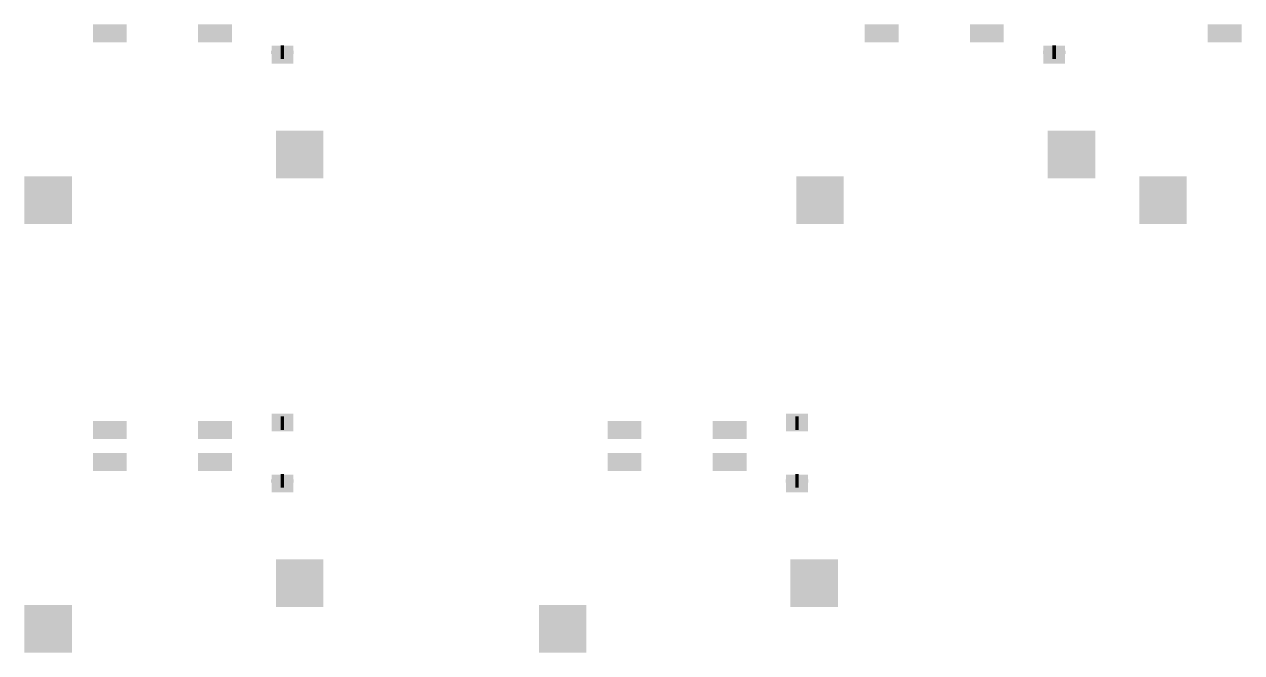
# Model space of a CAD drawing. Extents: x -38 to 13910, y -467 to 6521.
# Drawn here: x 694 to 3355, y 1582 to 2956 of the extents above; entities that cross this region are included whole.
import ezdxf

# ---------------------------------------------------------------- set-up
doc = ezdxf.new("R2010")
doc.units = 0
doc.header["$MEASUREMENT"] = 0
for name, color, linetype, true_color in [('BottomLayer', 5, 'Continuous', 0x0000ff), ('BottomPasteMaskLayer', 7, 'Continuous', 0x800000), ('BottomSolderMaskLayer', 7, 'Continuous', 0xaa00ff), ('Document', 7, 'Continuous', 0xffffff)]:
    doc.layers.add(name, color=color, linetype=linetype, true_color=true_color)

msp = doc.modelspace()

# ---------------------------------------------------------------- hatches: boundary and pattern name
at = {"layer": 'BottomLayer'}
for points in [[(845.9, 2953.5), (915.9, 2953.5), (915.9, 2918.5), (845.9, 2918.5)], [(1075.9, 2953.5), (1145.9, 2953.5), (1145.9, 2918.5), (1075.9, 2918.5)], [(2533.4, 2953.5), (2603.4, 2953.5), (2603.4, 2918.5), (2533.4, 2918.5)], [(2763.4, 2953.5), (2833.4, 2953.5), (2833.4, 2918.5), (2763.4, 2918.5)], [(3283.4, 2953.5), (3353.4, 2953.5), (3353.4, 2918.5), (3283.4, 2918.5)], [(1235.5, 2907.8), (1235.5, 2870.4), (1280.8, 2870.4), (1280.8, 2907.8)], [(2923, 2907.8), (2923, 2870.4), (2968.3, 2870.4), (2968.3, 2907.8)], [(1245.9, 2721), (1345.9, 2721), (1345.9, 2621), (1245.9, 2621)], [(2933.4, 2721), (3033.4, 2721), (3033.4, 2621), (2933.4, 2621)], [(695.9, 2621), (795.9, 2621), (795.9, 2521), (695.9, 2521)], [(2383.4, 2621), (2483.4, 2621), (2483.4, 2521), (2383.4, 2521)], [(3133.4, 2621), (3233.4, 2621), (3233.4, 2521), (3133.4, 2521)], [(1235.5, 2103.5), (1235.5, 2066.1), (1280.8, 2066.1), (1280.8, 2103.5)], [(2360.5, 2103.5), (2360.5, 2066.1), (2405.8, 2066.1), (2405.8, 2103.5)], [(845.9, 2086), (915.9, 2086), (915.9, 2051), (845.9, 2051)], [(1075.9, 2086), (1145.9, 2086), (1145.9, 2051), (1075.9, 2051)], [(1970.9, 2086), (2040.9, 2086), (2040.9, 2051), (1970.9, 2051)], [(2200.9, 2086), (2270.9, 2086), (2270.9, 2051), (2200.9, 2051)], [(845.9, 2016), (915.9, 2016), (915.9, 1981), (845.9, 1981)], [(1075.9, 2016), (1145.9, 2016), (1145.9, 1981), (1075.9, 1981)], [(1970.9, 2016), (2040.9, 2016), (2040.9, 1981), (1970.9, 1981)], [(2200.9, 2016), (2270.9, 2016), (2270.9, 1981), (2200.9, 1981)], [(1235.5, 1970.3), (1235.5, 1932.9), (1280.8, 1932.9), (1280.8, 1970.3)], [(2360.5, 1970.3), (2360.5, 1932.9), (2405.8, 1932.9), (2405.8, 1970.3)], [(1245.9, 1783.5), (1345.9, 1783.5), (1345.9, 1683.5), (1245.9, 1683.5)], [(2370.9, 1783.5), (2470.9, 1783.5), (2470.9, 1683.5), (2370.9, 1683.5)], [(695.9, 1683.5), (795.9, 1683.5), (795.9, 1583.5), (695.9, 1583.5)], [(1820.9, 1683.5), (1920.9, 1683.5), (1920.9, 1583.5), (1820.9, 1583.5)]]:
    msp.add_hatch(color=256, dxfattribs=at).paths.add_polyline_path(points)
at = {"layer": 'BottomPasteMaskLayer'}
for points in [[(845.9, 2953.5), (915.9, 2953.5), (915.9, 2918.5), (845.9, 2918.5)], [(1075.9, 2953.5), (1145.9, 2953.5), (1145.9, 2918.5), (1075.9, 2918.5)], [(2533.4, 2953.5), (2603.4, 2953.5), (2603.4, 2918.5), (2533.4, 2918.5)], [(2763.4, 2953.5), (2833.4, 2953.5), (2833.4, 2918.5), (2763.4, 2918.5)], [(3283.4, 2953.5), (3353.4, 2953.5), (3353.4, 2918.5), (3283.4, 2918.5)], [(1235.5, 2907.8), (1235.5, 2870.4), (1280.8, 2870.4), (1280.8, 2907.8)], [(2923, 2907.8), (2923, 2870.4), (2968.3, 2870.4), (2968.3, 2907.8)], [(1245.9, 2721), (1345.9, 2721), (1345.9, 2621), (1245.9, 2621)], [(2933.4, 2721), (3033.4, 2721), (3033.4, 2621), (2933.4, 2621)], [(695.9, 2621), (795.9, 2621), (795.9, 2521), (695.9, 2521)], [(2383.4, 2621), (2483.4, 2621), (2483.4, 2521), (2383.4, 2521)], [(3133.4, 2621), (3233.4, 2621), (3233.4, 2521), (3133.4, 2521)], [(1235.5, 2103.5), (1235.5, 2066.1), (1280.8, 2066.1), (1280.8, 2103.5)], [(2360.5, 2103.5), (2360.5, 2066.1), (2405.8, 2066.1), (2405.8, 2103.5)], [(845.9, 2086), (915.9, 2086), (915.9, 2051), (845.9, 2051)], [(1075.9, 2086), (1145.9, 2086), (1145.9, 2051), (1075.9, 2051)], [(1970.9, 2086), (2040.9, 2086), (2040.9, 2051), (1970.9, 2051)], [(2200.9, 2086), (2270.9, 2086), (2270.9, 2051), (2200.9, 2051)], [(845.9, 2016), (915.9, 2016), (915.9, 1981), (845.9, 1981)], [(1075.9, 2016), (1145.9, 2016), (1145.9, 1981), (1075.9, 1981)], [(1970.9, 2016), (2040.9, 2016), (2040.9, 1981), (1970.9, 1981)], [(2200.9, 2016), (2270.9, 2016), (2270.9, 1981), (2200.9, 1981)], [(1235.5, 1970.3), (1235.5, 1932.9), (1280.8, 1932.9), (1280.8, 1970.3)], [(2360.5, 1970.3), (2360.5, 1932.9), (2405.8, 1932.9), (2405.8, 1970.3)], [(1245.9, 1783.5), (1345.9, 1783.5), (1345.9, 1683.5), (1245.9, 1683.5)], [(2370.9, 1783.5), (2470.9, 1783.5), (2470.9, 1683.5), (2370.9, 1683.5)], [(695.9, 1683.5), (795.9, 1683.5), (795.9, 1583.5), (695.9, 1583.5)], [(1820.9, 1683.5), (1920.9, 1683.5), (1920.9, 1583.5), (1820.9, 1583.5)]]:
    msp.add_hatch(color=256, dxfattribs=at).paths.add_polyline_path(points)
at = {"layer": 'BottomSolderMaskLayer'}
for points in [[(843.9, 2955.5), (917.9, 2955.5), (917.9, 2916.5), (843.9, 2916.5)], [(1073.9, 2955.5), (1147.9, 2955.5), (1147.9, 2916.5), (1073.9, 2916.5)], [(2531.4, 2955.5), (2605.4, 2955.5), (2605.4, 2916.5), (2531.4, 2916.5)], [(2761.4, 2955.5), (2835.4, 2955.5), (2835.4, 2916.5), (2761.4, 2916.5)], [(3281.4, 2955.5), (3355.4, 2955.5), (3355.4, 2916.5), (3281.4, 2916.5)], [(1234.3, 2908.6), (1234.3, 2869.6), (1282, 2869.6), (1282, 2908.6)], [(2921.8, 2908.6), (2921.8, 2869.6), (2969.5, 2869.6), (2969.5, 2908.6)], [(1243.9, 2723), (1347.9, 2723), (1347.9, 2619), (1243.9, 2619)], [(2931.4, 2723), (3035.4, 2723), (3035.4, 2619), (2931.4, 2619)], [(693.9, 2623), (797.9, 2623), (797.9, 2519), (693.9, 2519)], [(2381.4, 2623), (2485.4, 2623), (2485.4, 2519), (2381.4, 2519)], [(3131.4, 2623), (3235.4, 2623), (3235.4, 2519), (3131.4, 2519)], [(1234.3, 2104.4), (1234.3, 2065.3), (1282, 2065.3), (1282, 2104.4)], [(2359.3, 2104.4), (2359.3, 2065.3), (2407, 2065.3), (2407, 2104.4)], [(843.9, 2088), (917.9, 2088), (917.9, 2049), (843.9, 2049)], [(1073.9, 2088), (1147.9, 2088), (1147.9, 2049), (1073.9, 2049)], [(1968.9, 2088), (2042.9, 2088), (2042.9, 2049), (1968.9, 2049)], [(2198.9, 2088), (2272.9, 2088), (2272.9, 2049), (2198.9, 2049)], [(843.9, 2018), (917.9, 2018), (917.9, 1979), (843.9, 1979)], [(1073.9, 2018), (1147.9, 2018), (1147.9, 1979), (1073.9, 1979)], [(1968.9, 2018), (2042.9, 2018), (2042.9, 1979), (1968.9, 1979)], [(2198.9, 2018), (2272.9, 2018), (2272.9, 1979), (2198.9, 1979)], [(1234.3, 1971.1), (1234.3, 1932.1), (1282, 1932.1), (1282, 1971.1)], [(2359.3, 1971.1), (2359.3, 1932.1), (2407, 1932.1), (2407, 1971.1)], [(1243.9, 1785.5), (1347.9, 1785.5), (1347.9, 1681.5), (1243.9, 1681.5)], [(2368.9, 1785.5), (2472.9, 1785.5), (2472.9, 1681.5), (2368.9, 1681.5)], [(693.9, 1685.5), (797.9, 1685.5), (797.9, 1581.5), (693.9, 1581.5)], [(1818.9, 1685.5), (1922.9, 1685.5), (1922.9, 1581.5), (1818.9, 1581.5)]]:
    msp.add_hatch(color=256, dxfattribs=at).paths.add_polyline_path(points)
at = {"layer": 'Document'}
for points in [[(1254.3, 2879.5), (1261.8, 2879.5), (1261.8, 2909.4), (1254.3, 2909.4)], [(2941.8, 2879.5), (2949.3, 2879.5), (2949.3, 2909.4), (2941.8, 2909.4)], [(1233.1, 2890.7), (1282.9, 2890.7), (1282.9, 2898.2), (1233.1, 2898.2)], [(2920.7, 2890.7), (2970.4, 2890.7), (2970.4, 2898.2), (2920.7, 2898.2)], [(1254.4, 2098.1), (1261.9, 2098.1), (1261.9, 2068.3), (1254.4, 2068.3)], [(2379.4, 2098.1), (2386.9, 2098.1), (2386.9, 2068.3), (2379.4, 2068.3)], [(1254.3, 1942), (1261.8, 1942), (1261.8, 1971.9), (1254.3, 1971.9)], [(2379.3, 1942), (2386.8, 1942), (2386.8, 1971.9), (2379.3, 1971.9)], [(1233.1, 1953.2), (1282.9, 1953.2), (1282.9, 1960.7), (1233.1, 1960.7)], [(2358.2, 1953.2), (2407.9, 1953.2), (2407.9, 1960.7), (2358.2, 1960.7)]]:
    msp.add_hatch(color=256, dxfattribs=at).paths.add_polyline_path(points)

doc.saveas('drawing.dxf')
